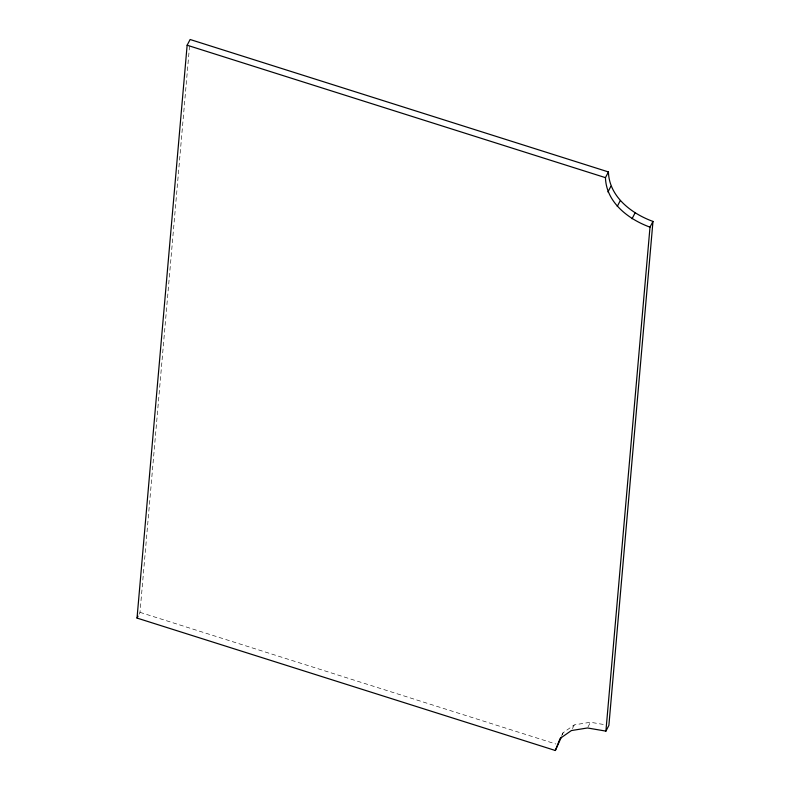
<?xml version="1.0" encoding="UTF-8"?>
<svg xmlns="http://www.w3.org/2000/svg" width="790" height="790" viewBox="0 0 790 790"><rect width="100%" height="100%" fill="white"/><g stroke="black" fill="none" stroke-linecap="round" stroke-linejoin="round"><path stroke-width="0.59" stroke-dasharray="3.95 2.96" d="M139.01 614.255L139.998 612.349L189.797 43.183M562.223 734.937L563.092 732.755L574.37 724.845L590.456 722.258L605.426 724.805M561.601 735.609L563.092 732.755M572.394 728.647L574.37 724.845M587.977 727.027L590.456 722.258M139.998 612.349L555.962 744.042"/><path stroke-width="1.19" d="M137.025 618.066L187.141 45.218L190.123 39.5L608.428 171.934C609.149 196.71 631.496 213.616 652.975 221.427L608.883 725.398L605.91 731.115L587.483 727.975L571.397 730.553L560.11 738.462L555.34 750.5L137.025 618.066L138.023 616.161M605.91 731.115L650.002 227.145L652.975 221.427M561.354 737.129L555.34 750.5M650.002 227.145C628.524 219.334 606.167 202.428 605.456 177.651L608.428 171.934M607.925 191.97L610.897 186.262M617.257 206.407L620.229 200.7M632.03 218.761L635.002 213.043M187.141 45.218L605.456 177.651"/></g></svg>
